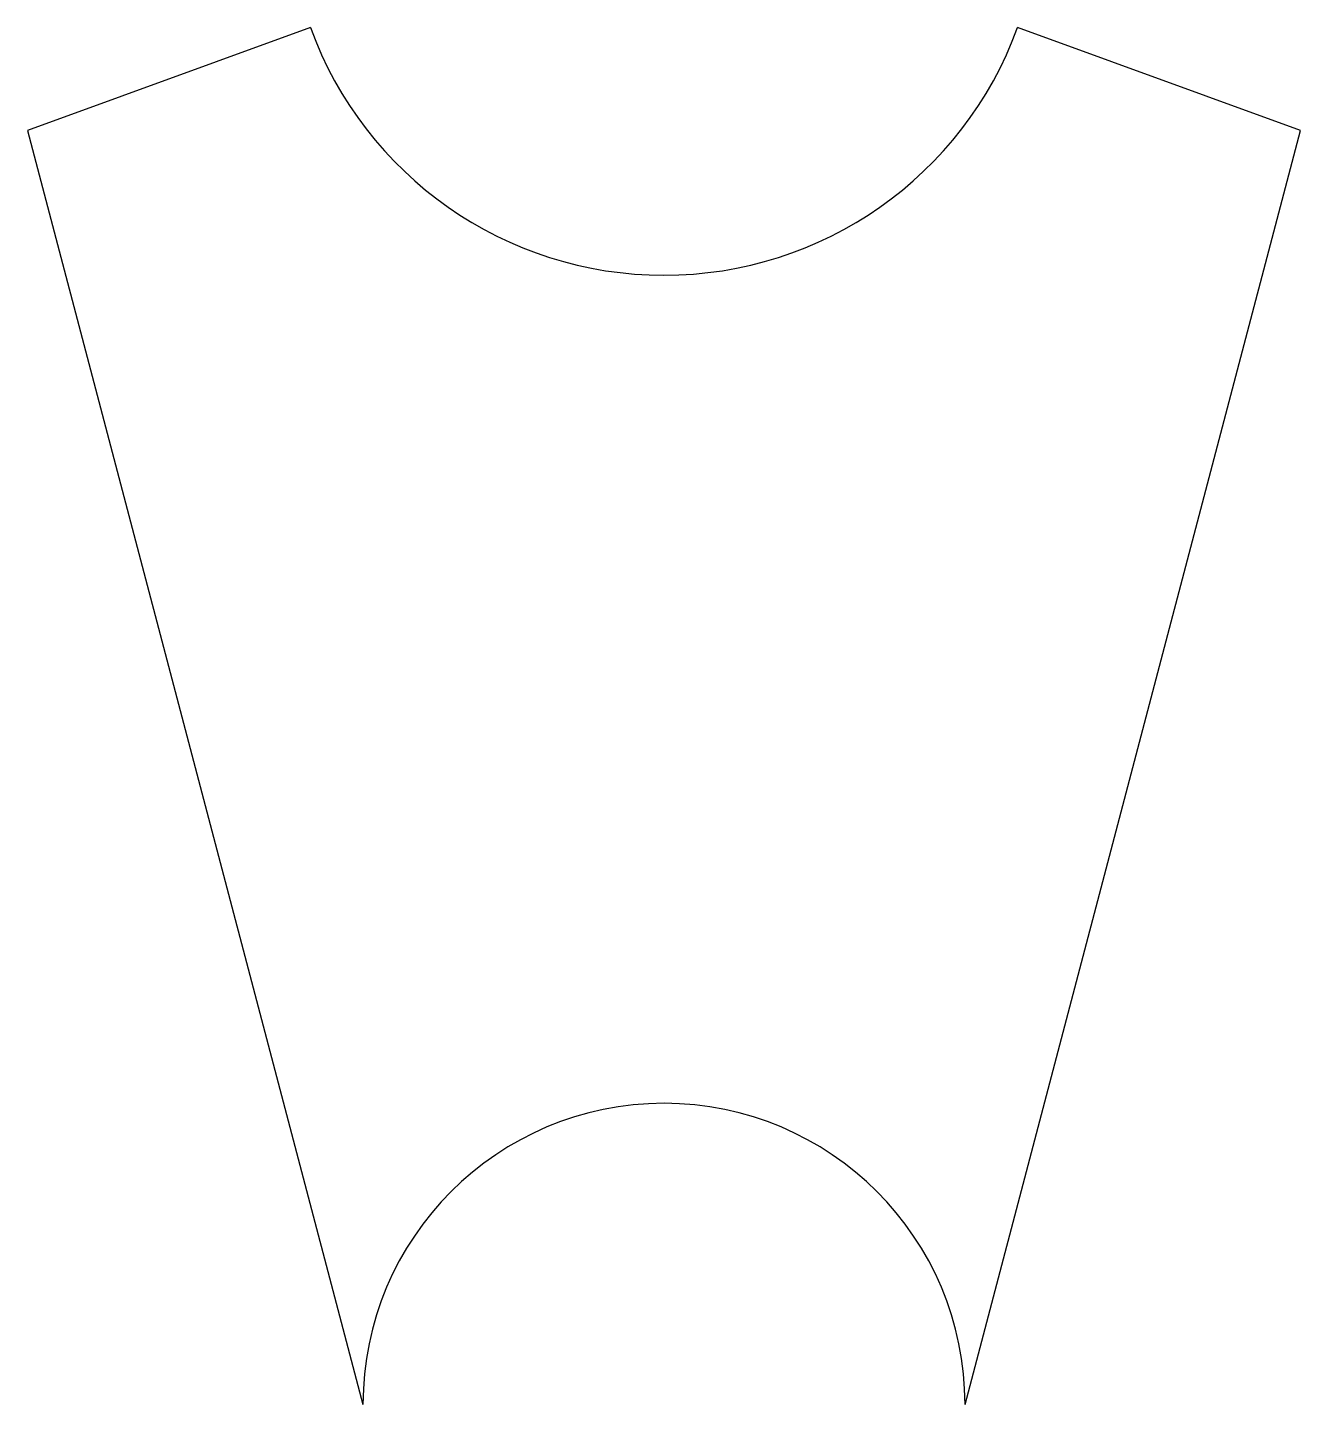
# Model space of a CAD drawing. Header units: metres. Extents: x -423 to 423, y 4510 to 5424.
import ezdxf

# ---------------------------------------------------------------- set-up
doc = ezdxf.new("R2010")
doc.units = ezdxf.units.M

msp = doc.modelspace()

# ---------------------------------------------------------------- linework, layer by layer
at = {"layer": 'PARAMETRIX'}
for p, q in [((-234.9232, 5424.495), (-422.8617, 5356.0909)), ((422.8617, 5356.0909), (234.9232, 5424.495)), ((-422.8617, 5356.0909), (-200, 4510)), ((200, 4510), (422.8617, 5356.0909))]:
    msp.add_line(p, q, dxfattribs=at)
for centre, radius, start, end in [((0, 5510), 250, 200, 340), ((0, 4510), 200, 0, 180)]:
    msp.add_arc(centre, radius, start, end, dxfattribs=at)

doc.saveas('drawing.dxf')
